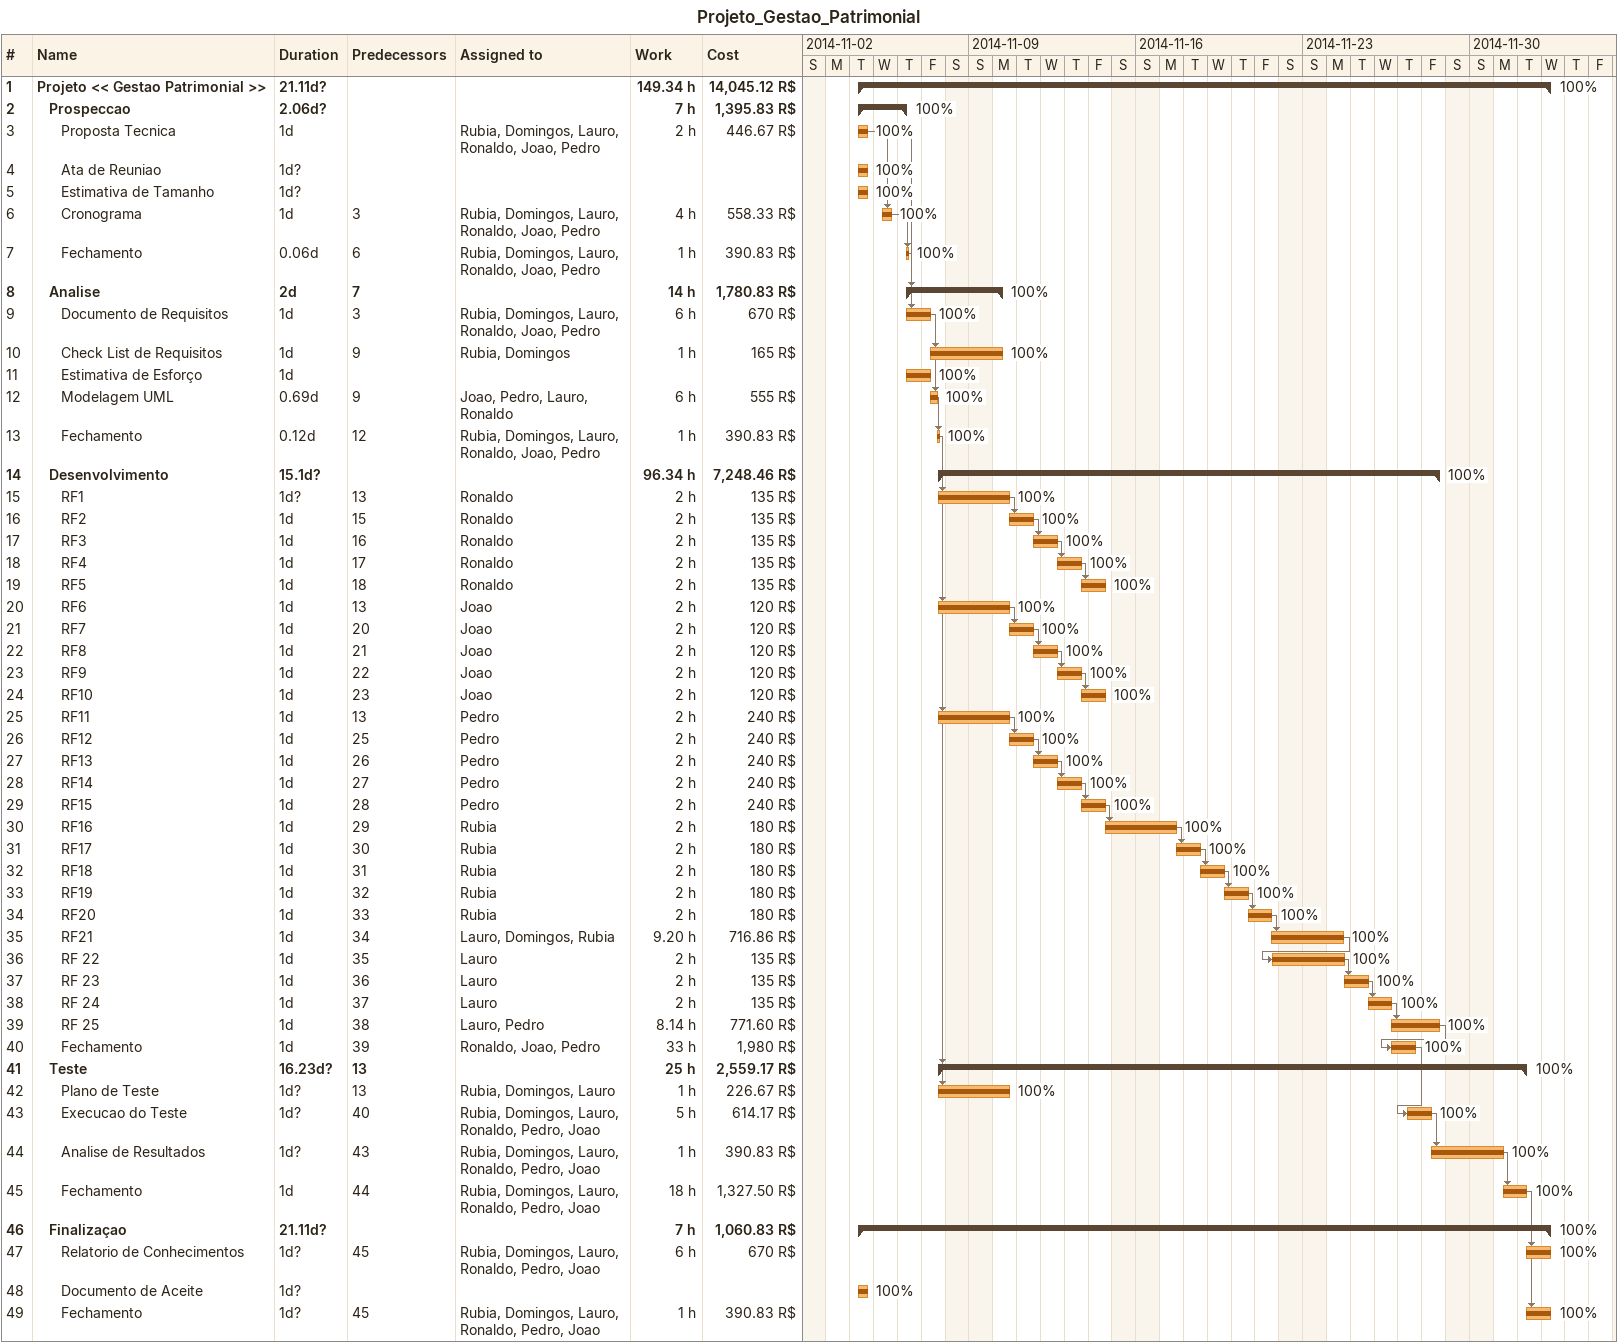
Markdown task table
Projeto_Gestao_Patrimonial

| ID | Level | Task | Duration | Start | Finish | Predecessors | Resources | % complete | Work (h) | Cost (R$) |
|---|---|---|---|---|---|---|---|---|---|---|
| 1 | 1 | **Projeto << Gestao Patrimonial >>** | 21.11d? | 2014-11-04 | 2014-12-03 |  |  | 100 | 149.34 | 14045.12 |
| 2 | 2 | **Prospeccao** | 2.06d? | 2014-11-04 | 2014-11-06 |  |  | 100 | 7 | 1395.83 |
| 3 | 3 | Proposta Tecnica | 1d | 2014-11-04 | 2014-11-04 |  | Rubia, Domingos, Lauro, Ronaldo, Joao, Pedro | 100 | 2 | 446.67 |
| 4 | 3 | Ata de Reuniao | 1d? | 2014-11-04 | 2014-11-04 |  |  | 100 |  |  |
| 5 | 3 | Estimativa de Tamanho | 1d? | 2014-11-04 | 2014-11-04 |  |  | 100 |  |  |
| 6 | 3 | Cronograma | 1d | 2014-11-05 | 2014-11-05 | 3 | Rubia, Domingos, Lauro, Ronaldo, Joao, Pedro | 100 | 4 | 558.33 |
| 7 | 3 | Fechamento | 0.06d | 2014-11-06 | 2014-11-06 | 6 | Rubia, Domingos, Lauro, Ronaldo, Joao, Pedro | 100 | 1 | 390.83 |
| 8 | 2 | **Analise** | 2d | 2014-11-06 | 2014-11-10 | 7 |  | 100 | 14 | 1780.83 |
| 9 | 3 | Documento de Requisitos | 1d | 2014-11-06 | 2014-11-07 | 3 | Rubia, Domingos, Lauro, Ronaldo, Joao, Pedro | 100 | 6 | 670 |
| 10 | 3 | Check List de Requisitos | 1d | 2014-11-07 | 2014-11-10 | 9 | Rubia, Domingos | 100 | 1 | 165 |
| 11 | 3 | Estimativa de Esforço | 1d | 2014-11-06 | 2014-11-07 |  |  | 100 |  |  |
| 12 | 3 | Modelagem UML | 0.69d | 2014-11-07 | 2014-11-07 | 9 | Joao, Pedro, Lauro, Ronaldo | 100 | 6 | 555 |
| 13 | 3 | Fechamento | 0.12d | 2014-11-07 | 2014-11-07 | 12 | Rubia, Domingos, Lauro, Ronaldo, Joao, Pedro | 100 | 1 | 390.83 |
| 14 | 2 | **Desenvolvimento** | 15.1d? | 2014-11-07 | 2014-11-28 |  |  | 100 | 96.34 | 7248.46 |
| 15 | 3 | RF1 | 1d? | 2014-11-07 | 2014-11-10 | 13 | Ronaldo | 100 | 2 | 135 |
| 16 | 3 | RF2 | 1d | 2014-11-10 | 2014-11-11 | 15 | Ronaldo | 100 | 2 | 135 |
| 17 | 3 | RF3 | 1d | 2014-11-11 | 2014-11-12 | 16 | Ronaldo | 100 | 2 | 135 |
| 18 | 3 | RF4 | 1d | 2014-11-12 | 2014-11-13 | 17 | Ronaldo | 100 | 2 | 135 |
| 19 | 3 | RF5 | 1d | 2014-11-13 | 2014-11-14 | 18 | Ronaldo | 100 | 2 | 135 |
| 20 | 3 | RF6 | 1d | 2014-11-07 | 2014-11-10 | 13 | Joao | 100 | 2 | 120 |
| 21 | 3 | RF7 | 1d | 2014-11-10 | 2014-11-11 | 20 | Joao | 100 | 2 | 120 |
| 22 | 3 | RF8 | 1d | 2014-11-11 | 2014-11-12 | 21 | Joao | 100 | 2 | 120 |
| 23 | 3 | RF9 | 1d | 2014-11-12 | 2014-11-13 | 22 | Joao | 100 | 2 | 120 |
| 24 | 3 | RF10 | 1d | 2014-11-13 | 2014-11-14 | 23 | Joao | 100 | 2 | 120 |
| 25 | 3 | RF11 | 1d | 2014-11-07 | 2014-11-10 | 13 | Pedro | 100 | 2 | 240 |
| 26 | 3 | RF12 | 1d | 2014-11-10 | 2014-11-11 | 25 | Pedro | 100 | 2 | 240 |
| 27 | 3 | RF13 | 1d | 2014-11-11 | 2014-11-12 | 26 | Pedro | 100 | 2 | 240 |
| 28 | 3 | RF14 | 1d | 2014-11-12 | 2014-11-13 | 27 | Pedro | 100 | 2 | 240 |
| 29 | 3 | RF15 | 1d | 2014-11-13 | 2014-11-14 | 28 | Pedro | 100 | 2 | 240 |
| 30 | 3 | RF16 | 1d | 2014-11-14 | 2014-11-17 | 29 | Rubia | 100 | 2 | 180 |
| 31 | 3 | RF17 | 1d | 2014-11-17 | 2014-11-18 | 30 | Rubia | 100 | 2 | 180 |
| 32 | 3 | RF18 | 1d | 2014-11-18 | 2014-11-19 | 31 | Rubia | 100 | 2 | 180 |
| 33 | 3 | RF19 | 1d | 2014-11-19 | 2014-11-20 | 32 | Rubia | 100 | 2 | 180 |
| 34 | 3 | RF20 | 1d | 2014-11-20 | 2014-11-21 | 33 | Rubia | 100 | 2 | 180 |
| 35 | 3 | RF21 | 1d | 2014-11-21 | 2014-11-24 | 34 | Lauro, Domingos, Rubia | 100 | 9.20 | 716.86 |
| 36 | 3 | RF 22 | 1d | 2014-11-21 | 2014-11-24 | 35 | Lauro | 100 | 2 | 135 |
| 37 | 3 | RF 23 | 1d | 2014-11-24 | 2014-11-25 | 36 | Lauro | 100 | 2 | 135 |
| 38 | 3 | RF 24 | 1d | 2014-11-25 | 2014-11-26 | 37 | Lauro | 100 | 2 | 135 |
| 39 | 3 | RF 25 | 1d | 2014-11-26 | 2014-11-28 | 38 | Lauro, Pedro | 100 | 8.14 | 771.60 |
| 40 | 3 | Fechamento | 1d | 2014-11-26 | 2014-11-27 | 39 | Ronaldo, Joao, Pedro | 100 | 33 | 1980 |
| 41 | 2 | **Teste** | 16.23d? | 2014-11-07 | 2014-12-02 | 13 |  | 100 | 25 | 2559.17 |
| 42 | 3 | Plano de Teste | 1d? | 2014-11-07 | 2014-11-10 | 13 | Rubia, Domingos, Lauro | 100 | 1 | 226.67 |
| 43 | 3 | Execucao do Teste | 1d? | 2014-11-27 | 2014-11-28 | 40 | Rubia, Domingos, Lauro, Ronaldo, Pedro, Joao | 100 | 5 | 614.17 |
| 44 | 3 | Analise de Resultados | 1d? | 2014-11-28 | 2014-12-01 | 43 | Rubia, Domingos, Lauro, Ronaldo, Pedro, Joao | 100 | 1 | 390.83 |
| 45 | 3 | Fechamento | 1d | 2014-12-01 | 2014-12-02 | 44 | Rubia, Domingos, Lauro, Ronaldo, Pedro, Joao | 100 | 18 | 1327.50 |
| 46 | 2 | **Finalizaçao** | 21.11d? | 2014-11-04 | 2014-12-03 |  |  | 100 | 7 | 1060.83 |
| 47 | 3 | Relatorio de Conhecimentos | 1d? | 2014-12-02 | 2014-12-03 | 45 | Rubia, Domingos, Lauro, Ronaldo, Pedro, Joao | 100 | 6 | 670 |
| 48 | 3 | Documento de Aceite | 1d? | 2014-11-04 | 2014-11-04 |  |  | 100 |  |  |
| 49 | 3 | Fechamento | 1d? | 2014-12-02 | 2014-12-03 | 45 | Rubia, Domingos, Lauro, Ronaldo, Pedro, Joao | 100 | 1 | 390.83 |
